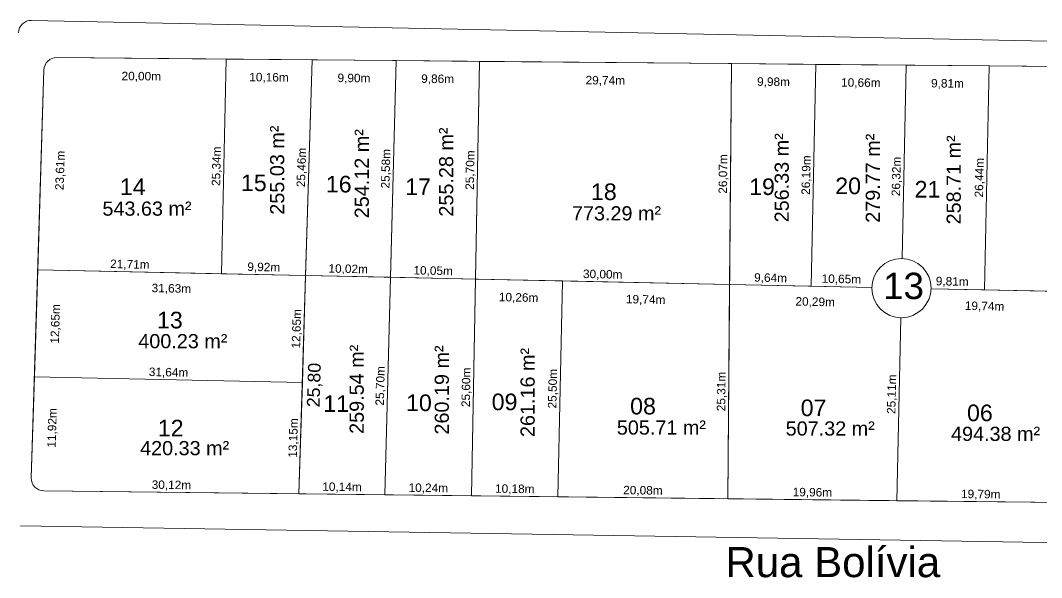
# Model space of a CAD drawing. Header units: metres. Extents: x 3808 to 8215, y 2374 to 6187.
# Drawn here: x 5029.4 to 5150, y 5042 to 5107.8 of the extents above; entities that cross this region are included whole.
import ezdxf
from ezdxf.enums import TextEntityAlignment as Align

# ---------------------------------------------------------------- set-up
doc = ezdxf.new("R2010")
doc.units = ezdxf.units.M
for name, color, linetype in [('Areas Lotes', 1, 'Continuous'), ('Calçada', 8, 'Continuous'), ('Lote', 7, 'Continuous'), ('Nome das Ruas', 7, 'Continuous'), ('Nº Lote', 7, 'Continuous'), ('Nº. quadra', 7, 'Continuous'), ('quadras', 7, 'Continuous')]:
    doc.layers.add(name, color=color, linetype=linetype)
doc.styles.add('Arial', font='arial.ttf')
doc.dimstyles.new('Copy(2) of ISO-25', dxfattribs={"dimtxt": 1, "dimasz": 2.5, "dimexe": 1.25, "dimexo": 0.625, "dimgap": 0.2, "dimtad": 1, "dimtoh": 1, "dimlfac": 1, "dimzin": 1, "dimtxsty": 'Arial', "dimblk": 'NONE', "dimcen": 0, "dimse1": 1, "dimse2": 1, "dimsd1": 1, "dimsd2": 1, "dimclrt": 256, "dimaunit": 1, "dimadec": 3, "dimazin": 0, "dimtfac": 1, "dimtmove": 0, "dimatfit": 3, "dimldrblk": 'NONE', "dimfxl": 1, "dimtolj": 1, "dimtzin": 0, "dimarcsym": 0})
doc.dimstyles.new('COTA 2', dxfattribs={"dimtxt": 1.9, "dimasz": 2.5, "dimexe": 1.25, "dimexo": 0.625, "dimtad": 1, "dimlfac": 1, "dimzin": 1, "dimtxsty": 'Arial', "dimcen": 2.5, "dimse1": 1, "dimse2": 1, "dimsd1": 1, "dimsd2": 1, "dimclrt": 7, "dimadec": 0, "dimazin": 0, "dimtfac": 1, "dimtmove": 0, "dimatfit": 3, "dimfxl": 1, "dimtolj": 1, "dimtzin": 0, "dimarcsym": 0})

# ---------------------------------------------------------------- blocks, each defined once
blk = doc.blocks.new('*D5075')
at = {"layer": 'Defpoints', "color": 0, "linetype": 'Continuous', "transparency": 16777216}
for p in [(5132.92, 5051.06), (5132.92, 5051.06), (5152.71, 5050.83)]:
    blk.add_point(p, dxfattribs=at)
at = {"layer": 'Lote', "linetype": 'Continuous', "lineweight": 5, "transparency": 16777216, "insert": (5142.82, 5051.75), "char_height": 1, "attachment_point": 5, "rotation": 359.3433, "style": 'Arial'}
blk.add_mtext('\\A1;19,79m', dxfattribs=at)
blk = doc.blocks.new('_None')
blk = doc.blocks.new('*D5077')
at = {"layer": 'Defpoints', "color": 0, "linetype": 'Continuous', "transparency": 16777216}
for p in [(5092.88, 5051.52), (5092.88, 5051.52), (5112.96, 5051.29)]:
    blk.add_point(p, dxfattribs=at)
at = {"layer": 'Lote', "linetype": 'Continuous', "lineweight": 5, "transparency": 16777216, "insert": (5102.93, 5052.2), "char_height": 1, "attachment_point": 5, "rotation": 359.3433, "style": 'Arial'}
blk.add_mtext('\\A1;20,08m', dxfattribs=at)
blk = doc.blocks.new('*D5078')
at = {"layer": 'Defpoints', "color": 0, "linetype": 'Continuous', "transparency": 16777216}
for p in [(5112.96, 5051.29), (5112.96, 5051.29), (5132.92, 5051.06)]:
    blk.add_point(p, dxfattribs=at)
at = {"layer": 'Lote', "linetype": 'Continuous', "lineweight": 5, "transparency": 16777216, "insert": (5122.94, 5051.97), "char_height": 1, "attachment_point": 5, "rotation": 359.3433, "style": 'Arial'}
blk.add_mtext('\\A1;19,96m', dxfattribs=at)
blk = doc.blocks.new('*D5079')
at = {"layer": 'Defpoints', "color": 0, "linetype": 'Continuous', "transparency": 16777216}
for p in [(5072.46, 5051.75), (5072.46, 5051.75), (5082.7, 5051.63)]:
    blk.add_point(p, dxfattribs=at)
at = {"layer": 'Lote', "linetype": 'Continuous', "lineweight": 5, "transparency": 16777216, "insert": (5077.59, 5052.49), "char_height": 1, "attachment_point": 5, "rotation": 359.3433, "style": 'Arial'}
blk.add_mtext('\\A1;10,24m', dxfattribs=at)
blk = doc.blocks.new('*D5080')
at = {"layer": 'Defpoints', "color": 0, "linetype": 'Continuous', "transparency": 16777216}
for p in [(5062.32, 5051.87), (5062.32, 5051.87), (5072.46, 5051.75)]:
    blk.add_point(p, dxfattribs=at)
at = {"layer": 'Lote', "linetype": 'Continuous', "lineweight": 5, "transparency": 16777216, "insert": (5067.4, 5052.61), "char_height": 1, "attachment_point": 5, "rotation": 359.3433, "style": 'Arial'}
blk.add_mtext('\\A1;10,14m', dxfattribs=at)
blk = doc.blocks.new('*D5081')
at = {"layer": 'Defpoints', "color": 0, "linetype": 'Continuous', "transparency": 16777216}
for p in [(5082.7, 5051.63), (5082.7, 5051.63), (5092.88, 5051.52)]:
    blk.add_point(p, dxfattribs=at)
at = {"layer": 'Lote', "linetype": 'Continuous', "lineweight": 5, "transparency": 16777216, "insert": (5087.8, 5052.38), "char_height": 1, "attachment_point": 5, "rotation": 359.3433, "style": 'Arial'}
blk.add_mtext('\\A1;10,18m', dxfattribs=at)
blk = doc.blocks.new('*D5084')
at = {"layer": 'Defpoints', "color": 0, "linetype": 'Continuous', "transparency": 16777216}
for p in [(5032.2, 5052.21), (5032.2, 5052.21), (5062.32, 5051.87)]:
    blk.add_point(p, dxfattribs=at)
at = {"layer": 'Lote', "linetype": 'Continuous', "lineweight": 5, "transparency": 16777216, "insert": (5047.26, 5052.84), "char_height": 1, "attachment_point": 5, "rotation": 359.3433, "style": 'Arial'}
blk.add_mtext('\\A1;30,12m', dxfattribs=at)
blk = doc.blocks.new('*D5085')
at = {"layer": 'Defpoints', "color": 0, "linetype": 'Continuous', "transparency": 16777216}
for p in [(5031.08, 5065.68), (5062.72, 5065.01), (5062.72, 5065.01)]:
    blk.add_point(p, dxfattribs=at)
at = {"layer": 'Lote', "linetype": 'Continuous', "lineweight": 5, "transparency": 16777216, "insert": (5046.92, 5066.14), "char_height": 1, "attachment_point": 5, "rotation": 358.7859, "style": 'Arial'}
blk.add_mtext('\\A1;31,64m', dxfattribs=at)
blk = doc.blocks.new('*D5091')
at = {"layer": 'Defpoints', "color": 0, "linetype": 'Continuous', "transparency": 16777216}
for p in [(5143.25, 5075.95), (5143.25, 5075.95), (5162.95, 5075.54)]:
    blk.add_point(p, dxfattribs=at)
at = {"layer": 'Lote', "linetype": 'Continuous', "lineweight": 5, "transparency": 16777216, "insert": (5153.12, 5076.55), "char_height": 1, "attachment_point": 5, "rotation": 358.7859, "style": 'Arial'}
blk.add_mtext('\\A1;19,70m', dxfattribs=at)
blk = doc.blocks.new('*D5092')
at = {"layer": 'Defpoints', "color": 0, "linetype": 'Continuous', "transparency": 16777216}
for p in [(5134.53, 5076.16), (5134.53, 5076.16), (5144.34, 5075.95)]:
    blk.add_point(p, dxfattribs=at)
at = {"layer": 'Lote', "linetype": 'Continuous', "lineweight": 5, "transparency": 16777216, "insert": (5139.45, 5076.86), "char_height": 1, "attachment_point": 5, "rotation": 358.7859, "style": 'Arial'}
blk.add_mtext('\\A1;9,81m', dxfattribs=at)
blk = doc.blocks.new('*D5093')
at = {"layer": 'Defpoints', "color": 0, "linetype": 'Continuous', "transparency": 16777216}
for p in [(5121.02, 5076.46), (5121.02, 5076.46), (5131.67, 5076.24)]:
    blk.add_point(p, dxfattribs=at)
at = {"layer": 'Lote', "linetype": 'Continuous', "lineweight": 5, "transparency": 16777216, "insert": (5126.36, 5077.15), "char_height": 1, "attachment_point": 5, "rotation": 358.7859, "style": 'Arial'}
blk.add_mtext('\\A1;10,65m', dxfattribs=at)
blk = doc.blocks.new('*D5094')
at = {"layer": 'Defpoints', "color": 0, "linetype": 'Continuous', "transparency": 16777216}
for p in [(5113.16, 5076.59), (5113.16, 5076.59), (5122.8, 5076.39)]:
    blk.add_point(p, dxfattribs=at)
at = {"layer": 'Lote', "linetype": 'Continuous', "lineweight": 5, "transparency": 16777216, "insert": (5118, 5077.29), "char_height": 1, "attachment_point": 5, "rotation": 358.7859, "style": 'Arial'}
blk.add_mtext('\\A1;9,64m', dxfattribs=at)
blk = doc.blocks.new('*D5095')
at = {"layer": 'Defpoints', "color": 0, "linetype": 'Continuous', "transparency": 16777216}
for p in [(5083.17, 5077.23), (5083.17, 5077.23), (5113.16, 5076.59)]:
    blk.add_point(p, dxfattribs=at)
at = {"layer": 'Lote', "linetype": 'Continuous', "lineweight": 5, "transparency": 16777216, "insert": (5098.18, 5077.71), "char_height": 1, "attachment_point": 5, "rotation": 358.7859, "style": 'Arial'}
blk.add_mtext('\\A1;30,00m', dxfattribs=at)
blk = doc.blocks.new('*D5096')
at = {"layer": 'Defpoints', "color": 0, "linetype": 'Continuous', "transparency": 16777216}
for p in [(5073.12, 5077.44), (5073.12, 5077.44), (5083.17, 5077.23)]:
    blk.add_point(p, dxfattribs=at)
at = {"layer": 'Lote', "linetype": 'Continuous', "lineweight": 5, "transparency": 16777216, "insert": (5078.16, 5078.13), "char_height": 1, "attachment_point": 5, "rotation": 358.7859, "style": 'Arial'}
blk.add_mtext('\\A1;10,05m', dxfattribs=at)
blk = doc.blocks.new('*D5097')
at = {"layer": 'Defpoints', "color": 0, "linetype": 'Continuous', "transparency": 16777216}
for p in [(5063.1, 5077.65), (5063.1, 5077.65), (5073.12, 5077.44)]:
    blk.add_point(p, dxfattribs=at)
at = {"layer": 'Lote', "linetype": 'Continuous', "lineweight": 5, "transparency": 16777216, "insert": (5068.13, 5078.35), "char_height": 1, "attachment_point": 5, "rotation": 358.7859, "style": 'Arial'}
blk.add_mtext('\\A1;10,02m', dxfattribs=at)
blk = doc.blocks.new('*D5098')
at = {"layer": 'Defpoints', "color": 0, "linetype": 'Continuous', "transparency": 16777216}
for p in [(5053.18, 5077.86), (5053.18, 5077.86), (5063.1, 5077.65)]:
    blk.add_point(p, dxfattribs=at)
at = {"layer": 'Lote', "linetype": 'Continuous', "lineweight": 5, "transparency": 16777216, "insert": (5058.16, 5078.56), "char_height": 1, "attachment_point": 5, "rotation": 358.7859, "style": 'Arial'}
blk.add_mtext('\\A1;9,92m', dxfattribs=at)
blk = doc.blocks.new('*D5099')
at = {"layer": 'Defpoints', "color": 0, "linetype": 'Continuous', "transparency": 16777216}
for p in [(5031.48, 5078.32), (5031.48, 5078.32), (5053.18, 5077.86)]:
    blk.add_point(p, dxfattribs=at)
at = {"layer": 'Lote', "linetype": 'Continuous', "lineweight": 5, "transparency": 16777216, "insert": (5042.35, 5078.89), "char_height": 1, "attachment_point": 5, "rotation": 358.7859, "style": 'Arial'}
blk.add_mtext('\\A1;21,71m', dxfattribs=at)
blk = doc.blocks.new('*D5102')
at = {"layer": 'Defpoints', "color": 0, "linetype": 'Continuous', "transparency": 16777216}
for p in [(5133.45, 5076.16), (5153.18, 5075.74), (5133.39, 5073.36)]:
    blk.add_point(p, dxfattribs=at)
at = {"layer": 'Lote', "linetype": 'Continuous', "lineweight": 5, "transparency": 16777216, "insert": (5143.27, 5073.95), "char_height": 1, "attachment_point": 5, "rotation": 358.7859, "style": 'Arial'}
blk.add_mtext('\\A1;19,74m', dxfattribs=at)
blk = doc.blocks.new('*D5103')
at = {"layer": 'Defpoints', "color": 0, "linetype": 'Continuous', "transparency": 16777216}
for p in [(5113.16, 5076.59), (5133.45, 5076.16), (5113.1, 5073.88)]:
    blk.add_point(p, dxfattribs=at)
at = {"layer": 'Lote', "linetype": 'Continuous', "lineweight": 5, "transparency": 16777216, "insert": (5123.27, 5074.46), "char_height": 1, "attachment_point": 5, "rotation": 358.7859, "style": 'Arial'}
blk.add_mtext('\\A1;20,29m', dxfattribs=at)
blk = doc.blocks.new('*D5104')
at = {"layer": 'Defpoints', "color": 0, "linetype": 'Continuous', "transparency": 16777216}
for p in [(5093.42, 5077.01), (5113.16, 5076.59), (5093.36, 5074.14)]:
    blk.add_point(p, dxfattribs=at)
at = {"layer": 'Lote', "linetype": 'Continuous', "lineweight": 5, "transparency": 16777216, "insert": (5103.25, 5074.73), "char_height": 1, "attachment_point": 5, "rotation": 358.7859, "style": 'Arial'}
blk.add_mtext('\\A1;19,74m', dxfattribs=at)
blk = doc.blocks.new('*D5105')
at = {"layer": 'Defpoints', "color": 0, "linetype": 'Continuous', "transparency": 16777216}
for p in [(5083.17, 5077.23), (5093.42, 5077.01), (5083.1, 5074.28)]:
    blk.add_point(p, dxfattribs=at)
at = {"layer": 'Lote', "linetype": 'Continuous', "lineweight": 5, "transparency": 16777216, "insert": (5088.25, 5074.97), "char_height": 1, "attachment_point": 5, "rotation": 358.7859, "style": 'Arial'}
blk.add_mtext('\\A1;10,26m', dxfattribs=at)
blk = doc.blocks.new('*D5106')
at = {"layer": 'Defpoints', "color": 0, "linetype": 'Continuous', "transparency": 16777216}
for p in [(5031.48, 5078.32), (5063.1, 5077.65), (5063.04, 5074.9)]:
    blk.add_point(p, dxfattribs=at)
at = {"layer": 'Lote', "linetype": 'Continuous', "lineweight": 5, "transparency": 16777216, "insert": (5047.25, 5076.04), "char_height": 1, "attachment_point": 5, "rotation": 358.7859, "style": 'Arial'}
blk.add_mtext('\\A1;31,63m', dxfattribs=at)
blk = doc.blocks.new('*D5107')
at = {"layer": 'Defpoints', "color": 0, "linetype": 'Continuous', "transparency": 16777216}
for p in [(5063.1, 5077.65), (5062.72, 5065.01), (5062.72, 5065.01)]:
    blk.add_point(p, dxfattribs=at)
at = {"layer": 'Lote', "linetype": 'Continuous', "lineweight": 5, "transparency": 16777216, "insert": (5062.11, 5071.35), "char_height": 1, "attachment_point": 5, "rotation": 88.2504, "style": 'Arial'}
blk.add_mtext('\\A1;12,65m', dxfattribs=at)
blk = doc.blocks.new('*D5108')
at = {"layer": 'Defpoints', "color": 0, "linetype": 'Continuous', "transparency": 16777216}
for p in [(5062.72, 5065.01), (5062.32, 5051.87), (5062.32, 5051.87)]:
    blk.add_point(p, dxfattribs=at)
at = {"layer": 'Lote', "linetype": 'Continuous', "lineweight": 5, "transparency": 16777216, "insert": (5061.72, 5058.46), "char_height": 1, "attachment_point": 5, "rotation": 88.2504, "style": 'Arial'}
blk.add_mtext('\\A1;13,15m', dxfattribs=at)
blk = doc.blocks.new('*D5109')
at = {"layer": 'Defpoints', "color": 0, "linetype": 'Continuous', "transparency": 16777216}
for p in [(5073.12, 5077.44), (5072.46, 5051.75), (5072.46, 5051.75)]:
    blk.add_point(p, dxfattribs=at)
at = {"layer": 'Lote', "linetype": 'Continuous', "lineweight": 5, "transparency": 16777216, "insert": (5071.99, 5064.62), "char_height": 1, "attachment_point": 5, "rotation": 88.5267, "style": 'Arial'}
blk.add_mtext('\\A1;25,70m', dxfattribs=at)
blk = doc.blocks.new('*D5110')
at = {"layer": 'Defpoints', "color": 0, "linetype": 'Continuous', "transparency": 16777216}
for p in [(5083.17, 5077.23), (5082.7, 5051.63), (5082.7, 5051.63)]:
    blk.add_point(p, dxfattribs=at)
at = {"layer": 'Lote', "linetype": 'Continuous', "lineweight": 5, "transparency": 16777216, "insert": (5082.13, 5064.44), "char_height": 1, "attachment_point": 5, "rotation": 88.9513, "style": 'Arial'}
blk.add_mtext('\\A1;25,60m', dxfattribs=at)
blk = doc.blocks.new('*D5111')
at = {"layer": 'Defpoints', "color": 0, "linetype": 'Continuous', "transparency": 16777216}
for p in [(5093.42, 5077.01), (5092.88, 5051.52), (5092.88, 5051.52)]:
    blk.add_point(p, dxfattribs=at)
at = {"layer": 'Lote', "linetype": 'Continuous', "lineweight": 5, "transparency": 16777216, "insert": (5092.35, 5064.28), "char_height": 1, "attachment_point": 5, "rotation": 88.7812, "style": 'Arial'}
blk.add_mtext('\\A1;25,50m', dxfattribs=at)
blk = doc.blocks.new('*D5112')
at = {"layer": 'Defpoints', "color": 0, "linetype": 'Continuous', "transparency": 16777216}
for p in [(5113.16, 5076.59), (5112.96, 5051.29), (5112.96, 5051.29)]:
    blk.add_point(p, dxfattribs=at)
at = {"layer": 'Lote', "linetype": 'Continuous', "lineweight": 5, "transparency": 16777216, "insert": (5112.26, 5063.95), "char_height": 1, "attachment_point": 5, "rotation": 89.5322, "style": 'Arial'}
blk.add_mtext('\\A1;25,31m', dxfattribs=at)
blk = doc.blocks.new('*D5113')
at = {"layer": 'Defpoints', "color": 0, "linetype": 'Continuous', "transparency": 16777216}
for p in [(5133.45, 5076.16), (5132.92, 5051.06), (5132.92, 5051.06)]:
    blk.add_point(p, dxfattribs=at)
at = {"layer": 'Lote', "linetype": 'Continuous', "lineweight": 5, "transparency": 16777216, "insert": (5132.38, 5063.63), "char_height": 1, "attachment_point": 5, "rotation": 88.7797, "style": 'Arial'}
blk.add_mtext('\\A1;25,11m', dxfattribs=at)
blk = doc.blocks.new('*D5126')
at = {"layer": 'Defpoints', "color": 0, "linetype": 'Continuous', "transparency": 16777216}
for p in [(5143.82, 5102.39), (5143.82, 5102.39), (5143.25, 5075.95)]:
    blk.add_point(p, dxfattribs=at)
at = {"layer": 'Lote', "linetype": 'Continuous', "lineweight": 5, "transparency": 16777216, "insert": (5142.73, 5089.19), "char_height": 1, "attachment_point": 5, "rotation": 88.7797, "style": 'Arial'}
blk.add_mtext('\\A1;26,44m', dxfattribs=at)
blk = doc.blocks.new('*D5127')
at = {"layer": 'Defpoints', "color": 0, "linetype": 'Continuous', "transparency": 16777216}
for p in [(5134.01, 5102.48), (5134.01, 5102.48), (5133.45, 5076.16)]:
    blk.add_point(p, dxfattribs=at)
at = {"layer": 'Lote', "linetype": 'Continuous', "lineweight": 5, "transparency": 16777216, "insert": (5132.93, 5089.34), "char_height": 1, "attachment_point": 5, "rotation": 88.7797, "style": 'Arial'}
blk.add_mtext('\\A1;26,32m', dxfattribs=at)
blk = doc.blocks.new('*D5128')
at = {"layer": 'Defpoints', "color": 0, "linetype": 'Continuous', "transparency": 16777216}
for p in [(5123.36, 5102.57), (5123.36, 5102.57), (5122.8, 5076.39)]:
    blk.add_point(p, dxfattribs=at)
at = {"layer": 'Lote', "linetype": 'Continuous', "lineweight": 5, "transparency": 16777216, "insert": (5122.28, 5089.5), "char_height": 1, "attachment_point": 5, "rotation": 88.7797, "style": 'Arial'}
blk.add_mtext('\\A1;26,19m', dxfattribs=at)
blk = doc.blocks.new('*D5129')
at = {"layer": 'Defpoints', "color": 0, "linetype": 'Continuous', "transparency": 16777216}
for p in [(5113.38, 5102.66), (5113.16, 5076.59), (5113.16, 5076.59)]:
    blk.add_point(p, dxfattribs=at)
at = {"layer": 'Lote', "linetype": 'Continuous', "lineweight": 5, "transparency": 16777216, "insert": (5112.47, 5089.63), "char_height": 1, "attachment_point": 5, "rotation": 89.5322, "style": 'Arial'}
blk.add_mtext('\\A1;26,07m', dxfattribs=at)
blk = doc.blocks.new('*D5130')
at = {"layer": 'Defpoints', "color": 0, "linetype": 'Continuous', "transparency": 16777216}
for p in [(5083.64, 5102.93), (5083.17, 5077.23), (5083.17, 5077.23)]:
    blk.add_point(p, dxfattribs=at)
at = {"layer": 'Lote', "linetype": 'Continuous', "lineweight": 5, "transparency": 16777216, "insert": (5082.6, 5090.09), "char_height": 1, "attachment_point": 5, "rotation": 88.9513, "style": 'Arial'}
blk.add_mtext('\\A1;25,70m', dxfattribs=at)
blk = doc.blocks.new('*D5131')
at = {"layer": 'Defpoints', "color": 0, "linetype": 'Continuous', "transparency": 16777216}
for p in [(5073.78, 5103.01), (5073.12, 5077.44), (5073.12, 5077.44)]:
    blk.add_point(p, dxfattribs=at)
at = {"layer": 'Lote', "linetype": 'Continuous', "lineweight": 5, "transparency": 16777216, "insert": (5072.65, 5090.25), "char_height": 1, "attachment_point": 5, "rotation": 88.5267, "style": 'Arial'}
blk.add_mtext('\\A1;25,58m', dxfattribs=at)
blk = doc.blocks.new('*D5132')
at = {"layer": 'Defpoints', "color": 0, "linetype": 'Continuous', "transparency": 16777216}
for p in [(5063.88, 5103.1), (5063.1, 5077.65), (5063.1, 5077.65)]:
    blk.add_point(p, dxfattribs=at)
at = {"layer": 'Lote', "linetype": 'Continuous', "lineweight": 5, "transparency": 16777216, "insert": (5062.69, 5090.4), "char_height": 1, "attachment_point": 5, "rotation": 88.2504, "style": 'Arial'}
blk.add_mtext('\\A1;25,46m', dxfattribs=at)
blk = doc.blocks.new('*D5133')
at = {"layer": 'Defpoints', "color": 0, "linetype": 'Continuous', "transparency": 16777216}
for p in [(5053.72, 5103.19), (5053.18, 5077.86), (5053.18, 5077.86)]:
    blk.add_point(p, dxfattribs=at)
at = {"layer": 'Lote', "linetype": 'Continuous', "lineweight": 5, "transparency": 16777216, "insert": (5052.65, 5090.54), "char_height": 1, "attachment_point": 5, "rotation": 88.7797, "style": 'Arial'}
blk.add_mtext('\\A1;25,34m', dxfattribs=at)
blk = doc.blocks.new('*D5134')
at = {"layer": 'Defpoints', "color": 0, "linetype": 'Continuous', "transparency": 16777216}
for p in [(5031.08, 5065.68), (5034.23, 5065.58), (5030.71, 5053.76)]:
    blk.add_point(p, dxfattribs=at)
at = {"layer": 'Lote', "linetype": 'Continuous', "lineweight": 5, "transparency": 16777216, "insert": (5033.25, 5059.65), "char_height": 1, "attachment_point": 5, "rotation": 88.2209, "style": 'Arial'}
blk.add_mtext('\\A1;11,92m', dxfattribs=at)
blk = doc.blocks.new('*D5135')
at = {"layer": 'Defpoints', "color": 0, "linetype": 'Continuous', "transparency": 16777216}
for p in [(5031.48, 5078.32), (5034.62, 5078.22), (5031.08, 5065.68)]:
    blk.add_point(p, dxfattribs=at)
at = {"layer": 'Lote', "linetype": 'Continuous', "lineweight": 5, "transparency": 16777216, "insert": (5033.63, 5071.93), "char_height": 1, "attachment_point": 5, "rotation": 88.2209, "style": 'Arial'}
blk.add_mtext('\\A1;12,65m', dxfattribs=at)
blk = doc.blocks.new('*D5136')
at = {"layer": 'Defpoints', "color": 0, "linetype": 'Continuous', "transparency": 16777216}
for p in [(5032.21, 5101.92), (5035.36, 5101.82), (5031.48, 5078.32)]:
    blk.add_point(p, dxfattribs=at)
at = {"layer": 'Lote', "linetype": 'Continuous', "lineweight": 5, "transparency": 16777216, "insert": (5034.19, 5090.05), "char_height": 1, "attachment_point": 5, "rotation": 88.2209, "style": 'Arial'}
blk.add_mtext('\\A1;23,61m', dxfattribs=at)
blk = doc.blocks.new('*D5137')
at = {"layer": 'Defpoints', "color": 0, "linetype": 'Continuous', "transparency": 16777216}
for p in [(5033.72, 5103.37), (5053.72, 5103.19), (5053.69, 5100.2)]:
    blk.add_point(p, dxfattribs=at)
at = {"layer": 'Lote', "linetype": 'Continuous', "lineweight": 5, "transparency": 16777216, "insert": (5043.7, 5101.09), "char_height": 1, "attachment_point": 5, "rotation": 359.4904, "style": 'Arial'}
blk.add_mtext('\\A1;20,00m', dxfattribs=at)
blk = doc.blocks.new('*D5138')
at = {"layer": 'Defpoints', "color": 0, "linetype": 'Continuous', "transparency": 16777216}
for p in [(5053.72, 5103.19), (5063.88, 5103.1), (5063.85, 5100.11)]:
    blk.add_point(p, dxfattribs=at)
at = {"layer": 'Lote', "linetype": 'Continuous', "lineweight": 5, "transparency": 16777216, "insert": (5058.78, 5100.96), "char_height": 1, "attachment_point": 5, "rotation": 359.4904, "style": 'Arial'}
blk.add_mtext('\\A1;10,16m', dxfattribs=at)
blk = doc.blocks.new('*D5139')
at = {"layer": 'Defpoints', "color": 0, "linetype": 'Continuous', "transparency": 16777216}
for p in [(5063.88, 5103.1), (5073.78, 5103.01), (5073.75, 5100.02)]:
    blk.add_point(p, dxfattribs=at)
at = {"layer": 'Lote', "linetype": 'Continuous', "lineweight": 5, "transparency": 16777216, "insert": (5068.81, 5100.87), "char_height": 1, "attachment_point": 5, "rotation": 359.4904, "style": 'Arial'}
blk.add_mtext('\\A1;9,90m', dxfattribs=at)
blk = doc.blocks.new('*D5140')
at = {"layer": 'Defpoints', "color": 0, "linetype": 'Continuous', "transparency": 16777216}
for p in [(5073.78, 5103.01), (5083.64, 5102.93), (5083.61, 5099.93)]:
    blk.add_point(p, dxfattribs=at)
at = {"layer": 'Lote', "linetype": 'Continuous', "lineweight": 5, "transparency": 16777216, "insert": (5078.69, 5100.78), "char_height": 1, "attachment_point": 5, "rotation": 359.4904, "style": 'Arial'}
blk.add_mtext('\\A1;9,86m', dxfattribs=at)
blk = doc.blocks.new('*D5141')
at = {"layer": 'Defpoints', "color": 0, "linetype": 'Continuous', "transparency": 16777216}
for p in [(5083.64, 5102.93), (5113.38, 5102.66), (5113.35, 5099.67)]:
    blk.add_point(p, dxfattribs=at)
at = {"layer": 'Lote', "linetype": 'Continuous', "lineweight": 5, "transparency": 16777216, "insert": (5098.49, 5100.6), "char_height": 1, "attachment_point": 5, "rotation": 359.4904, "style": 'Arial'}
blk.add_mtext('\\A1;29,74m', dxfattribs=at)
blk = doc.blocks.new('*D5142')
at = {"layer": 'Defpoints', "color": 0, "linetype": 'Continuous', "transparency": 16777216}
for p in [(5113.38, 5102.66), (5123.36, 5102.57), (5123.33, 5099.58)]:
    blk.add_point(p, dxfattribs=at)
at = {"layer": 'Lote', "linetype": 'Continuous', "lineweight": 5, "transparency": 16777216, "insert": (5118.35, 5100.43), "char_height": 1, "attachment_point": 5, "rotation": 359.4904, "style": 'Arial'}
blk.add_mtext('\\A1;9,98m', dxfattribs=at)
blk = doc.blocks.new('*D5143')
at = {"layer": 'Defpoints', "color": 0, "linetype": 'Continuous', "transparency": 16777216}
for p in [(5123.36, 5102.57), (5134.01, 5102.48), (5133.98, 5099.49)]:
    blk.add_point(p, dxfattribs=at)
at = {"layer": 'Lote', "linetype": 'Continuous', "lineweight": 5, "transparency": 16777216, "insert": (5128.66, 5100.33), "char_height": 1, "attachment_point": 5, "rotation": 359.4904, "style": 'Arial'}
blk.add_mtext('\\A1;10,66m', dxfattribs=at)
blk = doc.blocks.new('*D5144')
at = {"layer": 'Defpoints', "color": 0, "linetype": 'Continuous', "transparency": 16777216}
for p in [(5134.01, 5102.48), (5143.82, 5102.39), (5143.79, 5099.4)]:
    blk.add_point(p, dxfattribs=at)
at = {"layer": 'Lote', "linetype": 'Continuous', "lineweight": 5, "transparency": 16777216, "insert": (5138.89, 5100.24), "char_height": 1, "attachment_point": 5, "rotation": 359.4904, "style": 'Arial'}
blk.add_mtext('\\A1;9,81m', dxfattribs=at)
blk = doc.blocks.new('*D5145')
at = {"layer": 'Defpoints', "color": 0, "linetype": 'Continuous', "transparency": 16777216}
for p in [(5143.82, 5102.39), (5163.38, 5102.22), (5163.35, 5099.22)]:
    blk.add_point(p, dxfattribs=at)
at = {"layer": 'Lote', "linetype": 'Continuous', "lineweight": 5, "transparency": 16777216, "insert": (5153.58, 5100.11), "char_height": 1, "attachment_point": 5, "rotation": 359.4904, "style": 'Arial'}
blk.add_mtext('\\A1;19,56m', dxfattribs=at)
blk = doc.blocks.new('*D7836')
at = {"layer": 'Defpoints', "color": 0, "linetype": 'Continuous', "transparency": 16777216}
for p in [(5063.1, 5077.65), (5062.32, 5051.87), (5065.35, 5051.77)]:
    blk.add_point(p, dxfattribs=at)
at = {"layer": 'Calçada', "color": 7, "linetype": 'Continuous', "lineweight": 5, "transparency": 16777216, "insert": (5064.21, 5064.71), "char_height": 1.5, "attachment_point": 5, "rotation": 88.2504, "style": 'Arial'}
blk.add_mtext('\\A1;25,80', dxfattribs=at)

msp = doc.modelspace()

# ---------------------------------------------------------------- linework, layer by layer
at = {"layer": 'Calçada', "linetype": 'Continuous', "lineweight": 5}
for p, q in [((5215.768, 5103.976), (5030.739, 5107.759)), ((5214.622, 5045.091), (5029.429, 5048.09))]:
    msp.add_line(p, q, dxfattribs=at)
msp.add_arc((5030.708, 5106.259), 1.5, 88.82901, 178.7312, dxfattribs=at)
at = {"layer": 'Lote', "lineweight": 5}
for p, q in [((5053.721, 5103.203), (5053.181, 5077.862)), ((5062.315, 5051.867), (5063.88, 5103.103)), ((5072.458, 5051.751), (5073.777, 5103.015)), ((5082.698, 5051.633), (5083.637, 5102.927)), ((5112.956, 5051.287), (5113.375, 5102.662)), ((5123.356, 5102.574), (5122.798, 5076.387)), ((5134.011, 5102.479), (5133.525, 5079.656)), ((5143.817, 5102.413), (5143.253, 5075.953)), ((5129.955, 5076.235), (5031.476, 5078.322)), ((5093.424, 5077.009), (5092.882, 5051.517)), ((5213.67, 5074.461), (5136.945, 5076.087)), ((5133.376, 5072.666), (5132.915, 5051.058)), ((5062.716, 5065.007), (5031.083, 5065.677))]:
    msp.add_line(p, q, dxfattribs=at)
at = {"layer": 'Lote', "linetype": 'Continuous', "lineweight": 5, "flags": 128}
for points in [[(5053.721, 5103.193), (5033.722, 5103.371, 0.4077389), (5032.209, 5101.918), (5031.476, 5078.322), (5053.181, 5077.862)], [(5031.083, 5065.677), (5030.713, 5053.759, 0.4199628), (5032.195, 5052.212), (5062.315, 5051.867), (5062.716, 5065.007)]]:
    msp.add_lwpolyline(points, format="xyb", close=True, dxfattribs=at)
for points in [[(5063.88, 5103.103), (5053.721, 5103.193), (5053.181, 5077.862), (5063.103, 5077.652)], [(5073.777, 5103.015), (5063.88, 5103.103), (5063.103, 5077.652), (5073.119, 5077.44)], [(5073.119, 5077.44), (5083.166, 5077.227), (5083.637, 5102.927), (5073.777, 5103.015)], [(5113.162, 5076.591), (5113.375, 5102.662), (5083.637, 5102.927), (5083.166, 5077.227)], [(5122.798, 5076.387), (5123.356, 5102.574), (5113.375, 5102.662), (5113.162, 5076.591)], [(5162.953, 5075.536), (5163.378, 5102.218), (5143.817, 5102.392), (5143.253, 5075.953)], [(5031.476, 5078.322), (5031.083, 5065.677), (5062.716, 5065.007), (5063.103, 5077.652)], [(5063.103, 5077.652), (5062.315, 5051.867), (5072.458, 5051.751), (5073.119, 5077.44)], [(5073.119, 5077.44), (5072.458, 5051.751), (5082.698, 5051.633), (5083.166, 5077.227)], [(5082.698, 5051.633), (5092.882, 5051.517), (5093.424, 5077.009), (5083.166, 5077.227)], [(5093.424, 5077.009), (5092.882, 5051.517), (5112.956, 5051.287), (5113.162, 5076.591)]]:
    msp.add_lwpolyline(points, close=True, dxfattribs=at)
for points in [[(5133.525, 5079.656), (5134.011, 5102.479), (5123.356, 5102.574), (5122.798, 5076.387), (5129.955, 5076.235)], [(5136.945, 5076.087), (5143.253, 5075.953), (5143.817, 5102.392), (5134.011, 5102.479), (5133.525, 5079.656)], [(5129.955, 5076.235), (5113.162, 5076.591), (5112.956, 5051.287), (5132.915, 5051.058), (5133.376, 5072.666)], [(5133.376, 5072.666), (5132.915, 5051.058), (5152.709, 5050.831), (5153.182, 5075.743), (5136.945, 5076.087)]]:
    msp.add_lwpolyline(points, dxfattribs=at)
at = {"layer": 'Nº. quadra', "lineweight": 5}
msp.add_circle((5133.45, 5076.161), 3.496, dxfattribs=at)
at = {"layer": 'quadras', "lineweight": 5}
for p, q in [((5212.742, 5101.779), (5033.722, 5103.371)), ((5032.209, 5101.918), (5030.713, 5053.759)), ((5032.195, 5052.212), (5211.659, 5050.155))]:
    msp.add_line(p, q, dxfattribs=at)
for centre, start, end in [((5033.708, 5101.871), 89.49036, 178.22089), ((5032.212, 5053.712), 178.22089, 269.34326)]:
    msp.add_arc(centre, 1.5, start, end, dxfattribs=at)

# ---------------------------------------------------------------- texts
at = {"layer": 'Areas Lotes', "lineweight": 5, "style": 'Arial'}
for s, p in [('255.03 m²', (5060.578, 5084.823)), ('254.12 m²', (5070.568, 5084.404)), ('255.28 m²', (5080.535, 5084.598)), ('256.33 m²', (5120.156, 5083.922)), ('279.77 m²', (5130.906, 5083.868)), ('258.71 m²', (5140.461, 5083.677)), ('259.54 m²', (5069.971, 5058.949)), ('260.19 m²', (5080.017, 5058.869)), ('261.16 m²', (5090.151, 5058.575))]:
    msp.add_text(s, height=1.6726, rotation=90, dxfattribs=at).set_placement(p)
at = {"layer": 'Areas Lotes', "linetype": 'Continuous', "lineweight": 5, "style": 'Arial'}
for s, p in [('543.63 m²', (5039.111, 5084.708)), ('773.29 m²', (5094.553, 5084.151)), ('400.23 m²', (5043.348, 5069.06)), ('505.71 m²', (5099.851, 5058.859)), ('507.32 m²', (5119.784, 5058.747)), ('494.38 m²', (5139.31, 5058.115)), ('420.33 m²', (5043.56, 5056.431))]:
    msp.add_text(s, height=1.6726, dxfattribs=at).set_placement(p)
at = {"layer": 'Nome das Ruas', "lineweight": 5, "style": 'Arial'}
msp.add_text('Rua Bolívia', height=3.55, dxfattribs=at).set_placement((5112.672, 5042.034, 165.916))
at = {"layer": 'Nº Lote', "linetype": 'Continuous', "lineweight": 5, "style": 'Arial'}
for s, p in [('15', (5056.989, 5087.609)), ('16', (5067.013, 5087.448)), ('14', (5042.69, 5087.149)), ('17', (5076.383, 5087.149)), ('18', (5098.314, 5086.551)), ('19', (5116.992, 5087.149)), ('20', (5127.16, 5087.249)), ('21', (5136.531, 5086.85)), ('13', (5047.076, 5071.406)), ('11', (5066.714, 5061.543)), ('10', (5076.483, 5061.642)), ('09', (5086.593, 5061.742)), ('08', (5102.941, 5061.244)), ('07', (5123.078, 5061.045)), ('06', (5142.716, 5060.447)), ('12', (5047.175, 5058.653))]:
    msp.add_text(s, height=1.96, dxfattribs=at).set_placement(p, align=Align.CENTER)
at = {"layer": 'Nº. quadra', "lineweight": 5, "style": 'Arial'}
msp.add_text('13', height=3.1039, dxfattribs=at).set_placement((5131.286, 5074.867))

# ---------------------------------------------------------------- dimensions: what is measured, and where the dimension line sits
at = {"layer": 'Calçada', "linetype": 'Continuous', "lineweight": 5}
dim = msp.add_aligned_dim(p1=(5063.103, 5077.652), p2=(5062.315, 5051.867), distance=3.032, dimstyle='COTA 2', override={"dimtxt": 1.5}, dxfattribs=at)
dim.commit()
dim.dimension.update_dxf_attribs({"geometry": '*D7836', "text_midpoint": (5064.213, 5064.714)})
at = {"layer": 'Lote', "linetype": 'Continuous', "lineweight": 5}
for p1, p2, distance, picture, middle in [((5033.722, 5103.371), (5053.721, 5103.193), -2.993, '*D5137', (5043.702, 5101.09)), ((5053.721, 5103.193), (5053.181, 5077.862), 0, '*D5133', (5052.65, 5090.545)), ((5063.88, 5103.103), (5063.103, 5077.652), 0, '*D5132', (5062.691, 5090.402)), ((5073.777, 5103.015), (5073.119, 5077.44), 0, '*D5131', (5072.647, 5090.248)), ((5083.637, 5102.927), (5083.166, 5077.227), 0, '*D5130', (5082.601, 5090.092)), ((5113.375, 5102.662), (5113.162, 5076.591), 0, '*D5129', (5112.468, 5089.633)), ((5122.798, 5076.387), (5123.356, 5102.574), 0, '*D5128', (5122.276, 5089.497)), ((5133.45, 5076.161), (5134.011, 5102.479), 0, '*D5127', (5132.93, 5089.337)), ((5143.2533, 5075.9533), (5143.8165, 5102.3916), 0, '*D5126', (5142.7342, 5089.1895)), ((5031.476, 5078.322), (5063.103, 5077.652), -2.753, '*D5106', (5047.248, 5076.036)), ((5063.103, 5077.652), (5062.716, 5065.007), 0, '*D5107', (5062.109, 5071.354)), ((5073.119, 5077.44), (5072.458, 5051.751), 0, '*D5109', (5071.988, 5064.616)), ((5083.166, 5077.227), (5082.698, 5051.633), 0, '*D5110', (5082.131, 5064.445)), ((5093.424, 5077.009), (5083.166, 5077.227), 2.949, '*D5105', (5088.25, 5074.971)), ((5093.424, 5077.009), (5092.882, 5051.517), 0, '*D5111', (5092.352, 5064.28)), ((5113.162, 5076.591), (5093.424, 5077.009), 2.872, '*D5104', (5103.25, 5074.73)), ((5113.1624, 5076.5911), (5112.9558, 5051.2865), 0, '*D5112', (5112.2582, 5063.9453)), ((5133.45, 5076.161), (5113.162, 5076.591), 2.715, '*D5103', (5123.266, 5074.462)), ((5133.45, 5076.161), (5132.915, 5051.058), 0, '*D5113', (5132.382, 5063.626)), ((5153.182, 5075.743), (5133.45, 5076.161), 2.805, '*D5102', (5143.274, 5073.949)), ((5031.083, 5065.677), (5062.716, 5065.007), 0, '*D5085', (5046.917, 5066.143)), ((5030.713, 5053.759), (5031.083, 5065.677), -3.149, '*D5134', (5033.246, 5059.645)), ((5062.716, 5065.007), (5062.315, 5051.867), 0, '*D5108', (5061.715, 5058.461))]:
    dim = msp.add_aligned_dim(p1=p1, p2=p2, distance=distance, dimstyle='Copy(2) of ISO-25', override={"dimpost": 'm'}, dxfattribs=at)
    dim.commit()
    dim.dimension.update_dxf_attribs({"geometry": picture, "text_midpoint": middle})
for base, p1, p2, angle, picture, middle in [((5063.854, 5100.109), (5053.721, 5103.193), (5063.88, 5103.103), 179.49036, '*D5138', (5058.781, 5100.955)), ((5073.75, 5100.021), (5063.88, 5103.103), (5073.777, 5103.015), 179.49036, '*D5139', (5068.809, 5100.866)), ((5083.61, 5099.934), (5073.777, 5103.015), (5083.637, 5102.927), 179.49036, '*D5140', (5078.687, 5100.778)), ((5113.349, 5099.669), (5083.637, 5102.927), (5113.375, 5102.662), 179.49036, '*D5141', (5098.487, 5100.602)), ((5123.329, 5099.58), (5113.375, 5102.662), (5123.356, 5102.574), 179.49036, '*D5142', (5118.346, 5100.426)), ((5035.357, 5101.82), (5031.476, 5078.322), (5032.209, 5101.918), 268.22089, '*D5136', (5034.19, 5090.047)), ((5133.984, 5099.485), (5123.356, 5102.574), (5134.011, 5102.479), 179.49036, '*D5143', (5128.664, 5100.334)), ((5143.79, 5099.398), (5134.011, 5102.479), (5143.817, 5102.392), 179.49036, '*D5144', (5138.894, 5100.243)), ((5163.351, 5099.224), (5143.817, 5102.392), (5163.378, 5102.218), 179.49036, '*D5145', (5153.578, 5100.112)), ((5031.476, 5078.322), (5053.181, 5077.862), (5031.476, 5078.322), 358.78588, '*D5099', (5042.346, 5078.893)), ((5053.181, 5077.862), (5063.103, 5077.652), (5053.181, 5077.862), 358.78588, '*D5098', (5058.159, 5078.558)), ((5063.103, 5077.652), (5073.119, 5077.44), (5063.103, 5077.652), 358.78588, '*D5097', (5068.128, 5078.347)), ((5073.119, 5077.44), (5083.166, 5077.227), (5073.119, 5077.44), 358.78588, '*D5096', (5078.16, 5078.134)), ((5034.624, 5078.225), (5031.083, 5065.677), (5031.476, 5078.322), 268.22089, '*D5135', (5033.627, 5071.927)), ((5083.166, 5077.227), (5113.162, 5076.591), (5083.166, 5077.227), 358.78588, '*D5095', (5098.181, 5077.71)), ((5113.162, 5076.591), (5122.798, 5076.387), (5113.162, 5076.591), 358.78588, '*D5094', (5117.997, 5077.29)), ((5121.02, 5076.464), (5131.672, 5076.238), (5121.02, 5076.464), 358.78588, '*D5093', (5126.363, 5077.152)), ((5134.532, 5076.161), (5144.335, 5075.953), (5134.532, 5076.161), 358.78588, '*D5092', (5139.451, 5076.858)), ((5143.253, 5075.953), (5162.953, 5075.536), (5143.253, 5075.953), 358.78588, '*D5091', (5153.12, 5076.545)), ((5032.195, 5052.212), (5062.315, 5051.867), (5032.195, 5052.212), 359.34326, '*D5084', (5047.264, 5052.841)), ((5062.315, 5051.867), (5072.458, 5051.751), (5062.315, 5051.867), 359.34326, '*D5080', (5067.396, 5052.61)), ((5072.458, 5051.751), (5082.698, 5051.633), (5072.458, 5051.751), 359.34326, '*D5079', (5077.587, 5052.493)), ((5082.698, 5051.633), (5092.882, 5051.517), (5082.698, 5051.633), 359.34326, '*D5081', (5087.799, 5052.376)), ((5092.882, 5051.517), (5112.956, 5051.287), (5092.882, 5051.517), 359.34326, '*D5077', (5102.928, 5052.202)), ((5112.956, 5051.287), (5132.915, 5051.058), (5112.956, 5051.287), 359.34326, '*D5078', (5122.945, 5051.973)), ((5132.9154, 5051.0578), (5152.7086, 5050.8309), (5132.9154, 5051.0578), 359.34326, '*D5075', (5142.8211, 5051.7452))]:
    dim = msp.add_linear_dim(base=base, p1=p1, p2=p2, angle=angle, dimstyle='Copy(2) of ISO-25', override={"dimpost": 'm', "dimtmove": 1}, dxfattribs=at)
    dim.commit()
    dim.dimension.update_dxf_attribs({"geometry": picture, "text_midpoint": middle})

doc.saveas('drawing.dxf')
